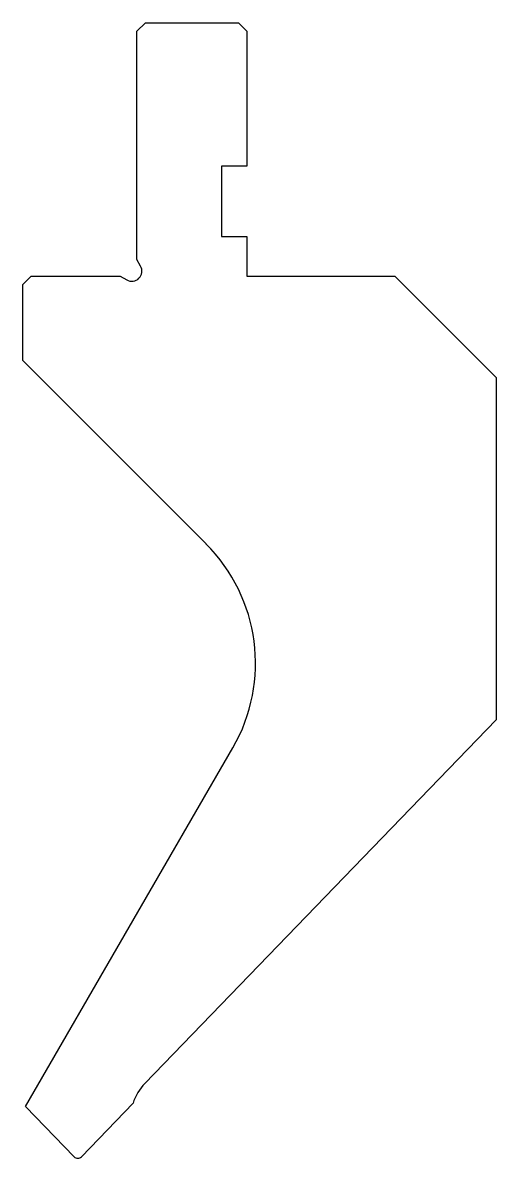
# Model space of a CAD drawing. Header units: millimetres. Extents: x 1492 to 1548, y 1044 to 1178.
import ezdxf

# ---------------------------------------------------------------- set-up
doc = ezdxf.new("R2010")
doc.units = ezdxf.units.MM
doc.layers.add('Default', color=7, linetype='Continuous')

msp = doc.modelspace()

# ---------------------------------------------------------------- linework, layer by layer
at = {"layer": 'Default'}
for p, q in [((1505.85, 1177.14), (1506.85, 1178.14)), ((1506.85, 1178.14), (1517.85, 1178.14)), ((1517.85, 1178.14), (1518.85, 1177.14)), ((1505.85, 1150.1), (1505.85, 1177.14)), ((1518.85, 1177.14), (1518.85, 1161.14)), ((1518.85, 1161.14), (1515.85, 1161.14)), ((1515.85, 1161.14), (1515.85, 1152.84)), ((1515.85, 1152.84), (1518.85, 1152.84)), ((1518.85, 1152.84), (1518.85, 1148.14)), ((1506.29, 1149.34), (1505.85, 1150.1)), ((1492.35, 1147.14), (1493.35, 1148.14)), ((1493.35, 1148.14), (1503.89, 1148.14)), ((1503.89, 1148.14), (1504.65, 1147.7)), ((1518.85, 1148.14), (1536.35, 1148.14)), ((1536.35, 1148.14), (1548.35, 1136.14)), ((1492.35, 1138.14), (1492.35, 1147.14)), ((1514.03, 1116.46), (1492.35, 1138.14)), ((1548.35, 1136.14), (1548.35, 1095.63)), ((1548.35, 1095.63), (1506.8, 1052.6)), ((1492.69, 1049.85), (1517.21, 1092.32)), ((1498.42, 1043.92), (1492.69, 1049.85)), ((1505.4, 1050.25), (1499.28, 1043.92))]:
    msp.add_line(p, q, dxfattribs=at)
for centre, radius, start, end in [((1505.25, 1148.74), 1.2, 240, 30), ((1499.88, 1102.32), 20, 330, 45), ((1511.11, 1048.43), 6, 136, 162.343), ((1498.85, 1044.34), 0.6, 224, 316)]:
    msp.add_arc(centre, radius, start, end, dxfattribs=at)

doc.saveas('drawing.dxf')
